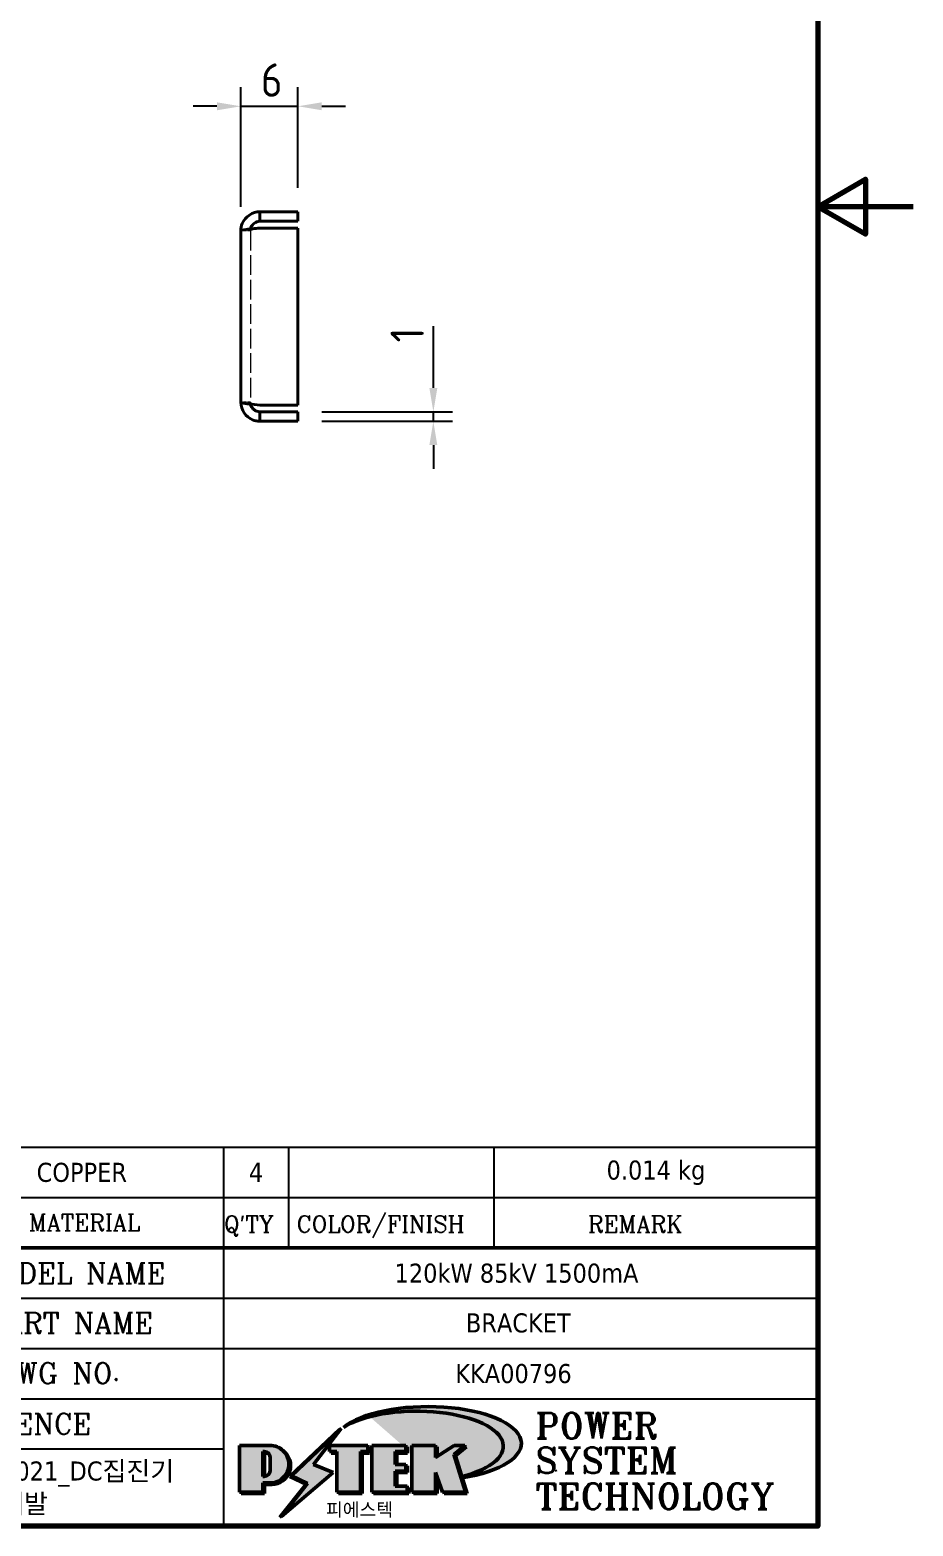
# Model space of a CAD drawing. Header units: millimetres. Extents: x 0 to 210, y 0 to 297.
# Drawn here: x 117.3 to 210, y 10 to 167.1 of the extents above; entities that cross this region are included whole.
import ezdxf
from ezdxf.enums import TextEntityAlignment as Align

# ---------------------------------------------------------------- set-up
doc = ezdxf.new("R2010")
doc.units = ezdxf.units.MM
doc.linetypes.add('DASHED', pattern=[0.2067, 0.1654, -0.0413])
doc.layers.get('0').update_dxf_attribs({"color": 3, "lineweight": 25})
for name, color, linetype, lineweight in [('가려진 것(ISO)', 2, 'DASHED', 18), ('가시적인 것(ISO)', 3, 'Continuous', 40), ('경계(ISO)', 7, 'Continuous', 70), ('제목(ISO)', 7, 'Continuous', 50), ('치수(ISO)', 7, 'Continuous', 25), ('해치(ISO)', 7, 'Continuous', 18)]:
    doc.layers.add(name, color=color, linetype=linetype, lineweight=lineweight)
doc.styles.add('HAN_291', font='')
doc.styles.add('HAN_370', font='', dxfattribs={"width": 2})
doc.styles.add('RC_284', font='ROMANC.shx')
doc.styles.add('RC_287', font='ROMANC.shx')
doc.styles.add('RC_292', font='ROMANC.shx')
doc.styles.add('ROMANT_294', font='romant.shx')
doc.styles.add('치수 텍스트_PSTEK_POSCO', font='isocp.shx')
doc.styles.add('텍스트 스타일198', font='tahoma.ttf')
doc.styles.add('텍스트 스타일333', font='ROMANC.shx', dxfattribs={"width": 0.800000011920929})
doc.styles.get('HAN_291').set_extended_font_data('GulimChe')
doc.styles.get('HAN_370').set_extended_font_data('GulimChe')
doc.dimstyles.new('치수_PSTEK_POSCO', dxfattribs={"dimtxt": 3.5, "dimasz": 2.5, "dimexe": 2, "dimexo": 2.5, "dimgap": 1, "dimtad": 1, "dimrnd": 1e-08, "dimdsep": 46, "dimtxsty": '치수 텍스트_PSTEK_POSCO', "dimcen": 0.09, "dimdle": 10, "dimclrd": 7, "dimclre": 7, "dimclrt": 2, "dimadec": 1, "dimazin": 2, "dimtfac": 1, "dimtmove": 0, "dimatfit": 3, "dimfxl": 0, "dimtolj": 1, "dimlwd": -1, "dimlwe": -1, "dimarcsym": 0})

# ---------------------------------------------------------------- blocks, each defined once
blk = doc.blocks.new('경계 Default Border')
at = {"layer": '경계(ISO)', "flags": 128}
for points in [[(10, 10), (10, 287.0000076293945), (200, 287.0000076293945), (200, 10), (10, 10)], [(210, 148.5000038146973), (200, 148.5000038146973), (205, 151.3867473602295), (205, 145.6132507324219), (200, 148.5000038146973)]]:
    blk.add_lwpolyline(points, dxfattribs=at)
blk = doc.blocks.new('제목 블록 PSTEK')
for color, points in [(5, [(321.6183518841322, 17.4193704504104), (319.5281351041078, 18.24969419629727), (322.4505835294948, 22.02344462252142), (317.2195697678507, 17.0593801673321), (318.9235935156908, 16.2694494742633), (316.1741874603099, 12.79820726128571)]), (252, [(317.2195697678507, 17.0593801673321), (322.0326348870767, 21.62682475217465), (322.2781991042243, 21.94392121864296), (317.0471853425802, 16.97985676345368), (318.7512090904202, 16.1899260703855), (316.0018030350395, 12.71868385740789), (316.3356552234328, 13.00206718743325), (318.9235935156908, 16.2694494742633)]), (1, [(324.4839107253602, 19.60711530335299), (325.2419748254881, 19.60711530335299), (325.2419748254881, 20.25857663940324), (321.2266040451076, 20.25857663940324), (321.2266040451076, 19.60711530335299), (321.9846681452406, 19.60711530335299), (321.9846681452406, 15.3430047401139), (324.4839107253602, 15.3430047401139)]), (252, [(321.9846681452406, 19.60711530335299), (321.4042753185749, 19.60711530335299), (321.4042753185749, 19.45905590879572), (321.9846681452406, 19.45905590879572)]), (252, [(324.6615819988275, 19.45905590879572), (325.4196460989604, 19.45905590879572), (325.4196460989604, 20.11051724484596), (325.2419748254881, 20.11051724484596), (325.2419748254881, 19.60711530335299), (324.4839107253602, 19.60711530335299), (324.4839107253602, 15.3430047401139), (322.1623394187076, 15.3430047401139), (322.1623394187076, 15.19494534555726), (324.6615819988275, 15.19494534555726)]), (1, [(329.2277337269622, 20.25857663940324), (325.65654113025, 20.25857663940324), (325.65654113025, 15.3430047401139), (329.3580259941756, 15.3430047401139), (329.3580259941756, 15.9944660761648), (328.1137701654877, 15.9944660761648), (328.1137701654877, 17.56360607323003), (329.2277337269622, 17.56360607323003), (329.2277337269622, 18.25543873810179), (328.1137701654877, 18.25543873810179), (328.1137701654877, 19.60711530335299), (329.2277337269622, 19.60711530335299)]), (252, [(328.2914414389548, 19.45905590879572), (329.4054050004294, 19.45905590879572), (329.4054050004294, 20.11051724484596), (329.2277337269622, 20.11051724484596), (329.2277337269622, 19.60711530335299), (328.1137701654877, 19.60711530335299), (328.1137701654877, 18.25543873810179), (328.2914414389548, 18.25543873810179)]), (1, [(332.3312149849806, 20.25857663940324), (329.8592894925411, 20.25857663940324), (329.8592894925411, 15.3430047401139), (332.3312149849806, 15.3430047401139), (332.3312149849806, 17.4318630164523), (333.0701931098801, 15.3430047401139), (335.4855464857051, 15.3430047401139), (334.2514536401189, 19.30614745124769), (335.4379594596742, 20.25857663940324), (334.3071782107978, 20.25857663940324), (332.3312149849806, 18.99741471888304)]), (252, [(332.5088862584528, 20.1105172448466), (332.3312149849806, 20.1105172448466), (332.3312149849806, 18.99741471888368), (332.5088862584528, 19.11081371413894)]), (252, [(335.6156307331414, 20.11051724484596), (335.2535118015555, 20.11051724484596), (334.2514536401189, 19.30614745124769), (335.4855464857051, 15.3430047401139), (333.1954852176545, 15.3430047401139), (333.2478643833523, 15.19494534555726), (335.6632177591723, 15.19494534555726), (334.4291249135862, 19.15808805669106)]), (252, [(328.2914414389548, 17.41554667867274), (329.4054050004294, 17.41554667867274), (329.4054050004294, 18.10737934354514), (329.2277337269622, 18.10737934354514), (329.2277337269622, 17.56360607323003), (328.1137701654877, 17.56360607323003), (328.1137701654877, 15.9944660761648), (328.2914414389548, 15.9944660761648)]), (252, [(332.5088862584528, 16.92964231796647), (332.3312149849806, 17.43186301645164), (332.3312149849806, 15.3430047401139), (330.0369607660135, 15.3430047401139), (330.0369607660135, 15.19494534555726), (332.5088862584528, 15.19494534555726)]), (252, [(329.5356972676428, 15.8464066816075), (329.3580259941756, 15.8464066816075), (329.3580259941756, 15.3430047401139), (325.8342124037171, 15.3430047401139), (325.8342124037171, 15.19494534555726), (329.5356972676428, 15.19494534555726)])]:
    blk.add_hatch(color=color).paths.add_polyline_path(points)
h = blk.add_hatch(color=1)
edge = h.paths.add_edge_path(flags=0)
edge.add_line((314.2242174273352, 19.60711530335299), (314.2242174273352, 17.00126995915134))
edge.add_line((314.2242174273352, 17.00126995915134), (314.3485873187598, 17.00126995915134))
edge.add_arc((314.3485873187598, 17.6527312952023), 0.6514613360509371, 270, 360)
edge.add_line((315.0000486548106, 17.6527312952023), (315.0000486548106, 18.95565396730211))
edge.add_arc((314.3485873187598, 18.95565396730212), 0.6514613360508712, 0, 90)
edge.add_line((314.3485873187598, 19.60711530335299), (314.2242174273352, 19.60711530335299))
edge = h.paths.add_edge_path()
edge.add_arc((314.9847713324306, 18.28938669179658), 1.969189947606664, 269.9999999999959, 450)
edge.add_line((314.9847713324306, 20.25857663940318), (311.7664314776902, 20.25857663940324))
edge.add_line((311.7664314776902, 20.25857663940324), (311.7664314776902, 15.3430047401139))
edge.add_line((311.7664314776902, 15.3430047401139), (314.2242174273352, 15.3430047401139))
edge.add_line((314.2242174273352, 15.3430047401139), (314.2242174273352, 16.32019674418991))
edge.add_line((314.2242174273352, 16.32019674418991), (314.9847713324307, 16.32019674418991))
h = blk.add_hatch(color=252)
edge = h.paths.add_edge_path()
edge.add_arc((314.9847713324309, 18.28938669179657), 1.969189947606666, 270, 406.8278729790604)
edge.add_arc((315.1624426058984, 18.1413272972396), 1.969189947606962, -90, 53.560984836317004, ccw=False)
edge.add_line((315.1624426058984, 16.17213734963263), (314.4018887008024, 16.17213734963263))
edge.add_line((314.4018887008024, 16.17213734963263), (314.4018887008024, 15.19494534555726))
edge.add_line((314.4018887008024, 15.19494534555726), (311.9441027511573, 15.19494534555726))
edge.add_line((311.9441027511573, 15.19494534555726), (311.9441027511573, 15.3430047401139))
edge.add_line((311.9441027511573, 15.3430047401139), (314.2242174273352, 15.3430047401139))
edge.add_line((314.2242174273352, 15.3430047401139), (314.2242174273352, 16.32019674418991))
edge.add_line((314.2242174273352, 16.32019674418991), (314.9847713324309, 16.32019674418991))
h = blk.add_hatch(color=252)
edge = h.paths.add_edge_path()
edge.add_line((314.4018887008024, 19.45905590879572), (314.5262585922315, 19.45905590879572))
edge.add_arc((314.5262585922314, 18.80759457274939), 0.6514613360463194, 60.4189348879147, 90.00000000000318, ccw=False)
edge.add_arc((314.3485873187602, 18.95565396730057), 0.6514613360524251, 39.96992292766206, 90.00000000009999)
edge.add_line((314.3485873187591, 19.60711530335307), (314.2242174273352, 19.60711530335298))
edge.add_line((314.2242174273352, 19.60711530335299), (314.2242174273352, 17.00126995915134))
edge.add_line((314.2242174273352, 17.00126995915134), (314.3485873187591, 17.00126995915134))
edge.add_arc((314.3485873187568, 17.652731295233), 0.6514613360816299, 270.0000000002, 274.6930825552478)
edge.add_line((314.4018887008024, 17.0034541317032), (314.4018887008024, 19.45905590879572))
at = {"layer": '해치(ISO)', "true_color": 0x27d1fc}
h = blk.add_hatch(color=140, dxfattribs=at)
edge = h.paths.add_edge_path()
edge.add_ellipse((330.3660919371412, 20.15576403068321), major_axis=(9.100907360794343, 0), ratio=0.4069904968023172, start_angle=301.3098473703837, end_angle=507.7436900681698)
edge.add_ellipse((331.5340919371412, 20.4634168429492), major_axis=(-9.82350664112931, 0), ratio=0.3942600559756514, start_angle=111.51207141178469, end_angle=334.47025347086895, ccw=False)
edge.add_line((335.1363447531188, 16.8601935978785), (335.0955236905705, 16.99119398620872))
at = {"color": 180}
for p, q in [((182.475792979055, 11.79100474011392), (182.4757929790549, 51.56524660363496)), ((182.4757929790549, 51.56524660363496), (372.4757929537551, 51.56524660363496)), ((189.2651435055721, 51.56524660363496), (189.2651435055722, 41.00524660363494)), ((215.2152739891528, 41.00524660363494), (215.2152739891528, 51.56524660363496)), ((280.8758854511282, 51.56524660363496), (280.8758854511282, 41.00524660363494)), ((310.0881549537552, 51.56524660363496), (310.0881549537553, 41.00524660363494)), ((316.9044520275131, 51.56524660363496), (316.9044520275127, 41.00524660363494)), ((338.4566026226726, 51.56524660363496), (338.4566026226727, 41.00524660363494)), ((372.4757929537551, 51.56524660363496), (372.4757929537551, 11.79100474011389)), ((182.475792979055, 46.2852466036349), (372.4757929537551, 46.28524660363492)), ((182.475792979055, 41.00524660363493), (206.451475290024, 41.00524660363493)), ((222.9401812389276, 11.79100474011392), (222.9401812389276, 41.00524660363494)), ((239.4288871878316, 11.79100474011392), (239.4288871878316, 41.00524660363494)), ((255.9175931367356, 11.79100474011392), (255.9175931367356, 41.00524660363494)), ((268.6918866058747, 41.00524660363494), (268.6918866058747, 30.44524660363498)), ((280.8758854511282, 41.00524660363494), (280.8758854511282, 25.16524660363502)), ((310.088154953755, 41.00524660363494), (310.088154953755, 11.79100474011392)), ((182.475792979055, 35.72524660363497), (206.451475290024, 35.72524660363497)), ((198.8621818849491, 12.02524660363491), (198.8621818849491, 35.72524660363497)), ((206.451475290024, 35.72524660363497), (372.4757929537551, 35.72524660363497)), ((182.475792979055, 31.77524660363492), (206.451475290024, 31.77524660363492)), ((255.917593136736, 30.44524660363498), (372.4757929537552, 30.44524660363501)), ((182.475792979055, 27.82524660363487), (206.451475290024, 27.82524660363487)), ((255.9175931367359, 25.16524660363502), (372.4757929537552, 25.165246603635)), ((268.6918866058744, 25.16524660363502), (268.6918866058744, 11.79100474011392)), ((182.475792979055, 23.87524660363505), (206.451475290024, 23.87524660363505)), ((182.475792979055, 19.92524660363478), (206.451475290024, 19.92524660363478)), ((255.9175931367359, 19.88524660363481), (310.0881549537553, 19.88524660363481)), ((182.475792979055, 15.97524660363496), (206.451475290024, 15.97524660363496)), ((206.451475290024, 16.74100474011396), (255.9175931367359, 16.74100474011396)), ((182.475792979055, 11.79100474011392), (372.4757929537551, 11.79100474011389))]:
    blk.add_line(p, q, dxfattribs=at)
at = {"color": 7, "lineweight": 50}
for p, q in [((206.4514752900237, 11.79100474011392), (206.4514752900237, 41.00524660363494)), ((206.451475290024, 41.00524660363494), (372.4757929537551, 41.00524660363496))]:
    blk.add_line(p, q, dxfattribs=at)
at = {"color": 7}
for p, q in [((322.4505835294948, 22.02344462252142), (317.2195697678507, 17.0593801673321)), ((319.5281351041078, 18.24969419629727), (322.4505835294948, 22.02344462252142)), ((322.2781991042243, 21.94392121864296), (317.0471853425802, 16.97985676345368)), ((317.2195697678507, 17.0593801673321), (322.0326348870767, 21.62682475217465)), ((322.0326348870767, 21.62682475217465), (322.2781991042243, 21.94392121864296)), ((311.7664314776902, 20.25900474011391), (311.7664314776902, 15.34300474011391)), ((314.9847713324309, 20.25857663940324), (311.7664314776902, 20.25857663940324)), ((314.9847713324309, 20.25857663940324), (311.7664314776902, 20.25857663940324)), ((311.7664314776902, 20.25857663940324), (311.7664314776902, 15.3430047401139)), ((314.2242174273352, 17.00126995915134), (314.2242174273352, 19.60711530335299)), ((314.2242174273352, 19.60711530335299), (314.3485873187591, 19.60711530335299)), ((314.3485873187591, 19.60711530335299), (314.2242174273352, 19.60711530335299)), ((314.2242174273352, 19.60711530335299), (314.2242174273352, 17.00126995915134)), ((314.2242174273352, 17.00126995915134), (314.2242174273352, 19.60711530335299)), ((314.2242174273352, 19.60711530335299), (314.3485873187591, 19.60711530335299)), ((314.4018887008024, 19.45905590879572), (314.5262585922314, 19.45905590879572)), ((314.4018887008024, 17.0034541317032), (314.4018887008024, 19.45905590879572)), ((315.0000486548106, 18.95565396730275), (315.0000486548106, 17.65273129520161)), ((315.0000486548106, 18.95565396730275), (315.0000486548106, 17.65273129520161)), ((325.2419748254881, 20.25857663940324), (321.2266040451076, 20.25857663940324)), ((321.2266040451076, 20.25857663940324), (321.2266040451076, 19.60711530335299)), ((325.2419748254881, 20.25857663940324), (321.2266040451076, 20.25857663940324)), ((321.2266040451076, 20.25857663940324), (321.2266040451076, 19.60711530335299)), ((321.2266040451076, 19.60711530335299), (321.9846681452406, 19.60711530335299)), ((321.2266040451076, 19.60711530335299), (321.9846681452406, 19.60711530335299)), ((321.4042753185749, 19.60711530335299), (321.4042753185749, 19.45905590879572)), ((321.9846681452406, 19.60711530335299), (321.4042753185749, 19.60711530335299)), ((321.4042753185749, 19.45905590879572), (321.9846681452406, 19.45905590879572)), ((321.9846681452406, 19.60711530335299), (321.9846681452406, 15.3430047401139)), ((321.9846681452406, 19.45905590879572), (321.9846681452406, 19.60711530335299)), ((321.9846681452406, 19.60711530335299), (321.9846681452406, 15.3430047401139)), ((324.4839107253602, 19.60711530335299), (325.2419748254881, 19.60711530335299)), ((324.4839107253602, 15.3430047401139), (324.4839107253602, 19.60711530335299)), ((325.2419748254881, 19.60711530335299), (324.4839107253602, 19.60711530335299)), ((324.4839107253602, 19.60711530335299), (324.4839107253602, 15.3430047401139)), ((324.4839107253602, 19.60711530335299), (325.2419748254881, 19.60711530335299)), ((324.4839107253602, 15.3430047401139), (324.4839107253602, 19.60711530335299)), ((324.6615819988275, 19.45905590879572), (325.4196460989604, 19.45905590879572)), ((324.6615819988275, 15.19494534555726), (324.6615819988275, 19.45905590879572)), ((325.2419748254881, 19.60711530335299), (325.2419748254881, 20.25857663940324)), ((325.2419748254881, 19.60711530335299), (325.2419748254881, 20.25857663940324)), ((325.4196460989604, 20.11051724484596), (325.2419748254881, 20.11051724484596)), ((325.2419748254881, 20.11051724484596), (325.2419748254881, 19.60711530335299)), ((325.4196460989604, 19.45905590879572), (325.4196460989604, 20.11051724484596)), ((329.2277337269622, 20.25857663940324), (325.65654113025, 20.25857663940324)), ((325.65654113025, 20.25857663940324), (325.65654113025, 15.3430047401139)), ((325.65654113025, 20.25857663940324), (325.65654113025, 15.3430047401139)), ((329.2277337269622, 20.25857663940324), (325.65654113025, 20.25857663940324)), ((328.1137701654877, 18.25543873810179), (328.1137701654877, 19.60711530335299)), ((328.1137701654877, 19.60711530335299), (329.2277337269622, 19.60711530335299)), ((329.2277337269622, 19.60711530335299), (328.1137701654877, 19.60711530335299)), ((328.1137701654877, 19.60711530335299), (328.1137701654877, 18.25543873810179)), ((328.1137701654877, 18.25543873810179), (328.1137701654877, 19.60711530335299)), ((328.1137701654877, 19.60711530335299), (329.2277337269622, 19.60711530335299)), ((328.2914414389548, 18.25543873810179), (328.2914414389548, 19.45905590879572)), ((328.2914414389548, 19.45905590879572), (329.4054050004294, 19.45905590879572)), ((329.2277337269622, 19.60711530335299), (329.2277337269622, 20.25857663940324)), ((329.2277337269622, 19.60711530335299), (329.2277337269622, 20.25857663940324)), ((329.4054050004294, 20.11051724484596), (329.2277337269622, 20.11051724484596)), ((329.2277337269622, 20.11051724484596), (329.2277337269622, 19.60711530335299)), ((329.4054050004294, 19.45905590879572), (329.4054050004294, 20.11051724484596)), ((332.3312149849806, 20.25857663940324), (329.8592894925411, 20.25857663940324)), ((329.8592894925411, 20.25857663940324), (329.8592894925411, 15.3430047401139)), ((329.8592894925411, 20.25857663940324), (329.8592894925411, 15.3430047401139)), ((332.3312149849806, 20.25857663940324), (329.8592894925411, 20.25857663940324)), ((334.3071782107978, 20.25857663940324), (332.3312149849806, 18.99741471888304)), ((332.3312149849806, 18.99741471888304), (332.3312149849806, 20.25857663940324)), ((334.3071782107978, 20.25857663940324), (332.3312149849806, 18.99741471888304)), ((332.3312149849806, 18.99741471888304), (332.3312149849806, 20.25857663940324)), ((332.5088862584528, 20.1105172448466), (332.3312149849806, 20.1105172448466)), ((332.3312149849806, 20.1105172448466), (332.3312149849806, 18.99741471888368)), ((332.3312149849806, 18.99741471888368), (332.5088862584528, 19.11081371413894)), ((332.5088862584528, 19.11081371413894), (332.5088862584528, 20.1105172448466)), ((334.2514536401189, 19.30614745124769), (335.4379594596742, 20.25857663940324)), ((334.2514536401189, 19.30614745124769), (335.4379594596742, 20.25857663940324)), ((335.2535118015555, 20.11051724484596), (334.2514536401189, 19.30614745124769)), ((335.4855464857051, 15.3430047401139), (334.2514536401189, 19.30614745124769)), ((334.2514536401189, 19.30614745124769), (335.4855464857051, 15.3430047401139)), ((335.4855464857051, 15.3430047401139), (334.2514536401189, 19.30614745124769)), ((335.4379594596742, 20.25857663940324), (334.3071782107978, 20.25857663940324)), ((335.4379594596742, 20.25857663940324), (334.3071782107978, 20.25857663940324)), ((334.4291249135862, 19.15808805669104), (335.6156307331414, 20.11051724484596)), ((335.6632177591723, 15.19494534555726), (334.4291249135862, 19.15808805669104)), ((335.6156307331414, 20.11051724484596), (335.2535118015555, 20.11051724484596)), ((316.1741874603099, 12.79820726128571), (321.6183518841322, 17.4193704504104)), ((321.6183518841322, 17.4193704504104), (319.5281351041078, 18.24969419629727)), ((329.2277337269622, 18.25543873810179), (328.1137701654877, 18.25543873810179)), ((328.1137701654877, 18.25543873810179), (328.2914414389548, 18.25543873810179)), ((329.2277337269622, 18.25543873810179), (328.1137701654877, 18.25543873810179)), ((328.1137701654877, 17.56360607323003), (329.2277337269622, 17.56360607323003)), ((328.1137701654877, 15.9944660761648), (328.1137701654877, 17.56360607323003)), ((329.2277337269622, 17.56360607323003), (328.1137701654877, 17.56360607323003)), ((328.1137701654877, 17.56360607323003), (328.1137701654877, 15.9944660761648)), ((328.1137701654877, 17.56360607323003), (329.2277337269622, 17.56360607323003)), ((328.1137701654877, 15.9944660761648), (328.1137701654877, 17.56360607323003)), ((328.2914414389548, 15.9944660761648), (328.2914414389548, 17.41554667867274)), ((328.2914414389548, 17.41554667867274), (329.4054050004294, 17.41554667867274)), ((329.2277337269622, 17.56360607323003), (329.2277337269622, 18.25543873810179)), ((329.2277337269622, 17.56360607323003), (329.2277337269622, 18.25543873810179)), ((329.4054050004294, 18.10737934354514), (329.2277337269622, 18.10737934354514)), ((329.2277337269622, 18.10737934354514), (329.2277337269622, 17.56360607323003)), ((329.4054050004294, 17.41554667867274), (329.4054050004294, 18.10737934354514)), ((332.3312149849806, 17.4318630164523), (333.0701931098801, 15.3430047401139)), ((332.3312149849806, 15.3430047401139), (332.3312149849806, 17.4318630164523)), ((332.5088862584528, 16.92964231796647), (332.3312149849806, 17.43186301645164)), ((332.3312149849806, 17.43186301645164), (332.3312149849806, 15.3430047401139)), ((332.3312149849806, 17.4318630164523), (333.0701931098801, 15.3430047401139)), ((332.3312149849806, 15.3430047401139), (332.3312149849806, 17.4318630164523)), ((345.0447381189468, 17.50375595811051), (344.9867755289346, 17.689895936919)), ((314.3485873187591, 17.00126995915134), (314.2242174273352, 17.00126995915134)), ((314.2242174273352, 17.00126995915134), (314.3485873187591, 17.00126995915134)), ((314.3485873187591, 17.00126995915134), (314.2242174273352, 17.00126995915134)), ((314.2242174273352, 16.32019674418991), (314.9847713324309, 16.32019674418991)), ((314.2242174273352, 15.3430047401139), (314.2242174273352, 16.32019674418991)), ((314.9847713324309, 16.32019674418991), (314.2242174273352, 16.32019674418991)), ((314.2242174273352, 16.32019674418991), (314.2242174273352, 15.3430047401139)), ((314.2242174273352, 16.32019674418991), (314.9847713324309, 16.32019674418991)), ((314.2242174273352, 15.3430047401139), (314.2242174273352, 16.32019674418991)), ((314.4018887008024, 16.17213734963263), (315.162442605898, 16.17213734963263)), ((314.4018887008024, 15.19494534555726), (314.4018887008024, 16.17213734963263)), ((318.7512090904202, 16.1899260703855), (316.0018030350395, 12.71868385740789)), ((318.9235935156908, 16.2694494742633), (316.1741874603099, 12.79820726128571)), ((316.3356552234328, 13.00206718743325), (318.9235935156908, 16.2694494742633)), ((317.0471853425802, 16.97985676345368), (318.7512090904202, 16.1899260703855)), ((318.9235935156908, 16.2694494742633), (317.2195697678507, 17.0593801673321)), ((317.2195697678507, 17.0593801673321), (318.9235935156908, 16.2694494742633)), ((329.3580259941756, 15.9944660761648), (328.1137701654877, 15.9944660761648)), ((328.1137701654877, 15.9944660761648), (328.2914414389548, 15.9944660761648)), ((329.3580259941756, 15.9944660761648), (328.1137701654877, 15.9944660761648)), ((329.3580259941756, 15.3430047401139), (329.3580259941756, 15.9944660761648)), ((329.3580259941756, 15.3430047401139), (329.3580259941756, 15.9944660761648)), ((329.5356972676428, 15.8464066816075), (329.3580259941756, 15.8464066816075)), ((329.3580259941756, 15.8464066816075), (329.3580259941756, 15.3430047401139)), ((329.5356972676428, 15.19494534555726), (329.5356972676428, 15.8464066816075)), ((332.5088862584528, 15.19494534555726), (332.5088862584528, 16.92964231796647)), ((311.7664314776902, 15.3430047401139), (314.2242174273352, 15.3430047401139)), ((311.7664314776902, 15.3430047401139), (314.2242174273352, 15.3430047401139)), ((314.2242174273352, 15.3430047401139), (311.9441027511573, 15.3430047401139)), ((311.9441027511573, 15.3430047401139), (311.9441027511573, 15.19494534555726)), ((311.9441027511573, 15.19494534555726), (314.4018887008024, 15.19494534555726)), ((321.9846681452406, 15.3430047401139), (324.4839107253602, 15.3430047401139)), ((321.9846681452406, 15.3430047401139), (324.4839107253602, 15.3430047401139)), ((324.4839107253602, 15.3430047401139), (322.1623394187076, 15.3430047401139)), ((322.1623394187076, 15.3430047401139), (322.1623394187076, 15.19494534555726)), ((322.1623394187076, 15.19494534555726), (324.6615819988275, 15.19494534555726)), ((325.65654113025, 15.3430047401139), (329.3580259941756, 15.3430047401139)), ((325.65654113025, 15.3430047401139), (329.3580259941756, 15.3430047401139)), ((329.3580259941756, 15.3430047401139), (325.8342124037171, 15.3430047401139)), ((325.8342124037171, 15.3430047401139), (325.8342124037171, 15.19494534555726)), ((325.8342124037171, 15.19494534555726), (329.5356972676428, 15.19494534555726)), ((329.8592894925411, 15.3430047401139), (332.3312149849806, 15.3430047401139)), ((329.8592894925411, 15.3430047401139), (332.3312149849806, 15.3430047401139)), ((332.3312149849806, 15.3430047401139), (330.0369607660135, 15.3430047401139)), ((330.0369607660135, 15.3430047401139), (330.0369607660135, 15.19494534555726)), ((330.0369607660135, 15.19494534555726), (332.5088862584528, 15.19494534555726)), ((333.0701931098801, 15.3430047401139), (335.4855464857051, 15.3430047401139)), ((333.0701931098801, 15.3430047401139), (335.4855464857051, 15.3430047401139)), ((335.4855464857051, 15.3430047401139), (333.1954852176545, 15.3430047401139)), ((333.1954852176545, 15.3430047401139), (333.2478643833523, 15.19494534555726)), ((333.2478643833523, 15.19494534555726), (335.6632177591723, 15.19494534555726)), ((316.0018030350395, 12.71868385740789), (316.3356552234328, 13.00206718743325))]:
    blk.add_line(p, q, dxfattribs=at)
at = {"color": 5}
for p, q in [((322.4505835294948, 22.02344462252142), (317.2195697678507, 17.0593801673321)), ((319.5281351041078, 18.24969419629727), (322.4505835294948, 22.02344462252142)), ((316.1741874603099, 12.79820726128571), (321.6183518841322, 17.4193704504104)), ((321.6183518841322, 17.4193704504104), (319.5281351041078, 18.24969419629727)), ((318.9235935156908, 16.2694494742633), (316.1741874603099, 12.79820726128571)), ((317.2195697678507, 17.0593801673321), (318.9235935156908, 16.2694494742633))]:
    blk.add_line(p, q, dxfattribs=at)
at = {"color": 1}
for p, q in [((314.9847713324309, 20.25857663940324), (311.7664314776902, 20.25857663940324)), ((311.7664314776902, 20.25857663940324), (311.7664314776902, 15.3430047401139)), ((314.2242174273352, 17.00126995915134), (314.2242174273352, 19.60711530335299)), ((314.2242174273352, 19.60711530335299), (314.3485873187591, 19.60711530335299)), ((315.0000486548106, 18.95565396730275), (315.0000486548106, 17.65273129520161)), ((325.2419748254881, 20.25857663940324), (321.2266040451076, 20.25857663940324)), ((321.2266040451076, 20.25857663940324), (321.2266040451076, 19.60711530335299)), ((321.2266040451076, 19.60711530335299), (321.9846681452406, 19.60711530335299)), ((321.9846681452406, 19.60711530335299), (321.9846681452406, 15.3430047401139)), ((324.4839107253602, 19.60711530335299), (325.2419748254881, 19.60711530335299)), ((324.4839107253602, 15.3430047401139), (324.4839107253602, 19.60711530335299)), ((325.2419748254881, 19.60711530335299), (325.2419748254881, 20.25857663940324)), ((329.2277337269622, 20.25857663940324), (325.65654113025, 20.25857663940324)), ((325.65654113025, 20.25857663940324), (325.65654113025, 15.3430047401139)), ((328.1137701654877, 18.25543873810179), (328.1137701654877, 19.60711530335299)), ((328.1137701654877, 19.60711530335299), (329.2277337269622, 19.60711530335299)), ((329.2277337269622, 19.60711530335299), (329.2277337269622, 20.25857663940324)), ((332.3312149849806, 20.25857663940324), (329.8592894925411, 20.25857663940324)), ((329.8592894925411, 20.25857663940324), (329.8592894925411, 15.3430047401139)), ((334.3071782107978, 20.25857663940324), (332.3312149849806, 18.99741471888304)), ((332.3312149849806, 18.99741471888304), (332.3312149849806, 20.25857663940324)), ((334.2514536401189, 19.30614745124769), (335.4379594596742, 20.25857663940324)), ((335.4855464857051, 15.3430047401139), (334.2514536401189, 19.30614745124769)), ((335.4379594596742, 20.25857663940324), (334.3071782107978, 20.25857663940324)), ((329.2277337269622, 18.25543873810179), (328.1137701654877, 18.25543873810179)), ((328.1137701654877, 17.56360607323003), (329.2277337269622, 17.56360607323003)), ((328.1137701654877, 15.9944660761648), (328.1137701654877, 17.56360607323003)), ((329.2277337269622, 17.56360607323003), (329.2277337269622, 18.25543873810179)), ((332.3312149849806, 17.4318630164523), (333.0701931098801, 15.3430047401139)), ((332.3312149849806, 15.3430047401139), (332.3312149849806, 17.4318630164523)), ((314.3485873187591, 17.00126995915134), (314.2242174273352, 17.00126995915134)), ((314.2242174273352, 16.32019674418991), (314.9847713324309, 16.32019674418991)), ((314.2242174273352, 15.3430047401139), (314.2242174273352, 16.32019674418991)), ((329.3580259941756, 15.9944660761648), (328.1137701654877, 15.9944660761648)), ((329.3580259941756, 15.3430047401139), (329.3580259941756, 15.9944660761648)), ((311.7664314776902, 15.3430047401139), (314.2242174273352, 15.3430047401139)), ((321.9846681452406, 15.3430047401139), (324.4839107253602, 15.3430047401139)), ((325.65654113025, 15.3430047401139), (329.3580259941756, 15.3430047401139)), ((329.8592894925411, 15.3430047401139), (332.3312149849806, 15.3430047401139)), ((333.0701931098801, 15.3430047401139), (335.4855464857051, 15.3430047401139))]:
    blk.add_line(p, q, dxfattribs=at)
at = {"color": 7}
for centre, radius, start, end in [((314.3485873187598, 18.95565396730211), 0.6514613360508712, 0, 90), ((314.3485873187602, 18.95565396730057), 0.6514613360524251, 39.96992292766117, 90), ((314.3485873187598, 18.95565396730212), 0.6514613360508712, 0, 90), ((314.5262585922314, 18.80759457274939), 0.6514613360463193, 60.41893488791137, 90), ((314.9847713324309, 18.28938669179658), 1.969189947606665, 270, 90), ((314.9847713324309, 18.28938669179658), 1.969189947606665, 270, 90), ((314.9847713324307, 18.2893866917965), 1.969189947606594, 270, 46.82787297909833), ((315.1624426058984, 18.1413272972396), 1.969189947606961, 270, 53.56098483636067), ((314.3485873187597, 17.65273129520228), 0.6514613360509381, 270, 0), ((314.3485873187598, 17.6527312952023), 0.6514613360509381, 270, 0), ((314.3485873187568, 17.652731295233), 0.6514613360816299, 270, 274.6930825552478)]:
    blk.add_arc(centre, radius, start, end, dxfattribs=at)
at = {"color": 1}
for centre, radius, start, end in [((314.3485873187598, 18.95565396730211), 0.6514613360508712, 0, 90), ((314.9847713324309, 18.28938669179657), 1.969189947606665, 270, 90), ((314.3485873187598, 17.6527312952023), 0.6514613360509381, 270, 0)]:
    blk.add_arc(centre, radius, start, end, dxfattribs=at)
at = {"layer": '제목(ISO)', "lineweight": 18}
blk.add_line((182.475792979055, 35.72500474011393), (182.475792979055, 11.79100474011392), dxfattribs=at)
at = {"layer": '제목(ISO)'}
for p, q in [((322.4505835294948, 22.02344462252142), (317.2195697678507, 17.0593801673321)), ((319.5281351041078, 18.24969419629727), (322.4505835294948, 22.02344462252142)), ((322.2781991042243, 21.94392121864296), (317.0471853425802, 16.97985676345368)), ((317.2195697678507, 17.0593801673321), (322.0326348870767, 21.62682475217465)), ((322.0326348870767, 21.62682475217465), (322.2781991042243, 21.94392121864296)), ((314.9847713324306, 20.25857663940324), (311.7664314776902, 20.25857663940324)), ((311.7664314776902, 20.25857663940324), (311.7664314776902, 15.3430047401139)), ((314.2242174273352, 17.00126995915134), (314.2242174273352, 19.60711530335299)), ((314.2242174273352, 19.60711530335299), (314.3485873187598, 19.60711530335299)), ((314.3485873187591, 19.60711530335299), (314.2242174273352, 19.60711530335299)), ((314.2242174273352, 19.60711530335299), (314.2242174273352, 17.00126995915134)), ((314.4018887008024, 19.45905590879572), (314.5262585922314, 19.45905590879572)), ((314.4018887008024, 17.0034541317032), (314.4018887008024, 19.45905590879572)), ((315.0000486548106, 18.95565396730211), (315.0000486548106, 17.6527312952023)), ((325.2419748254881, 20.25857663940324), (321.2266040451076, 20.25857663940324)), ((321.2266040451076, 20.25857663940324), (321.2266040451076, 19.60711530335299)), ((321.2266040451076, 19.60711530335299), (321.9846681452406, 19.60711530335299)), ((321.9846681452406, 19.60711530335299), (321.4042753185749, 19.60711530335299)), ((321.4042753185749, 19.60711530335299), (321.4042753185749, 19.45905590879572)), ((321.4042753185749, 19.45905590879572), (321.9846681452406, 19.45905590879572)), ((321.9846681452406, 19.60711530335299), (321.9846681452406, 15.3430047401139)), ((321.9846681452406, 19.45905590879572), (321.9846681452406, 19.60711530335299)), ((324.4839107253602, 19.60711530335299), (325.2419748254881, 19.60711530335299)), ((324.4839107253602, 15.3430047401139), (324.4839107253602, 19.60711530335299)), ((325.2419748254881, 19.60711530335299), (324.4839107253602, 19.60711530335299)), ((324.4839107253602, 19.60711530335299), (324.4839107253602, 15.3430047401139)), ((324.6615819988275, 19.45905590879572), (325.4196460989604, 19.45905590879572)), ((324.6615819988275, 15.19494534555726), (324.6615819988275, 19.45905590879572)), ((325.2419748254881, 19.60711530335299), (325.2419748254881, 20.25857663940324)), ((325.4196460989604, 20.11051724484596), (325.2419748254881, 20.11051724484596)), ((325.2419748254881, 20.11051724484596), (325.2419748254881, 19.60711530335299)), ((325.4196460989604, 19.45905590879572), (325.4196460989604, 20.11051724484596)), ((329.2277337269622, 20.25857663940324), (325.65654113025, 20.25857663940324)), ((325.65654113025, 20.25857663940324), (325.65654113025, 15.3430047401139)), ((328.1137701654877, 18.25543873810179), (328.1137701654877, 19.60711530335299)), ((328.1137701654877, 19.60711530335299), (329.2277337269622, 19.60711530335299)), ((329.2277337269622, 19.60711530335299), (328.1137701654877, 19.60711530335299)), ((328.1137701654877, 19.60711530335299), (328.1137701654877, 18.25543873810179)), ((328.2914414389548, 19.45905590879572), (329.4054050004294, 19.45905590879572)), ((328.2914414389548, 18.25543873810179), (328.2914414389548, 19.45905590879572)), ((329.2277337269622, 19.60711530335299), (329.2277337269622, 20.25857663940324)), ((329.4054050004294, 20.11051724484596), (329.2277337269622, 20.11051724484596)), ((329.2277337269622, 20.11051724484596), (329.2277337269622, 19.60711530335299)), ((329.4054050004294, 19.45905590879572), (329.4054050004294, 20.11051724484596)), ((332.3312149849806, 20.25857663940324), (329.8592894925411, 20.25857663940324)), ((329.8592894925411, 20.25857663940324), (329.8592894925411, 15.3430047401139)), ((334.3071782107978, 20.25857663940324), (332.3312149849806, 18.99741471888304)), ((332.3312149849806, 18.99741471888304), (332.3312149849806, 20.25857663940324)), ((332.5088862584528, 20.1105172448466), (332.3312149849806, 20.1105172448466)), ((332.3312149849806, 20.1105172448466), (332.3312149849806, 18.99741471888368)), ((332.3312149849806, 18.99741471888368), (332.5088862584528, 19.11081371413894)), ((332.5088862584528, 19.11081371413894), (332.5088862584528, 20.1105172448466)), ((334.2514536401189, 19.30614745124769), (335.4379594596742, 20.25857663940324)), ((335.2535118015555, 20.11051724484596), (334.2514536401189, 19.30614745124769)), ((335.4855464857051, 15.3430047401139), (334.2514536401189, 19.30614745124769)), ((334.2514536401189, 19.30614745124769), (335.4855464857051, 15.3430047401139)), ((335.4379594596742, 20.25857663940324), (334.3071782107978, 20.25857663940324)), ((334.4291249135862, 19.15808805669106), (335.6156307331414, 20.11051724484596)), ((335.6632177591723, 15.19494534555726), (334.4291249135862, 19.15808805669106)), ((335.6156307331414, 20.11051724484596), (335.2535118015555, 20.11051724484596)), ((316.1741874603099, 12.79820726128571), (321.6183518841322, 17.4193704504104)), ((321.6183518841322, 17.4193704504104), (319.5281351041078, 18.24969419629727)), ((329.2277337269622, 18.25543873810179), (328.1137701654877, 18.25543873810179)), ((328.1137701654877, 18.25543873810179), (328.2914414389548, 18.25543873810179)), ((328.1137701654877, 15.9944660761648), (328.1137701654877, 17.56360607323003)), ((328.1137701654877, 17.56360607323003), (329.2277337269622, 17.56360607323003)), ((329.2277337269622, 17.56360607323003), (328.1137701654877, 17.56360607323003)), ((328.1137701654877, 17.56360607323003), (328.1137701654877, 15.9944660761648)), ((328.2914414389548, 17.41554667867274), (329.4054050004294, 17.41554667867274)), ((328.2914414389548, 15.9944660761648), (328.2914414389548, 17.41554667867274)), ((329.2277337269622, 17.56360607323003), (329.2277337269622, 18.25543873810179)), ((329.4054050004294, 18.10737934354514), (329.2277337269622, 18.10737934354514)), ((329.2277337269622, 18.10737934354514), (329.2277337269622, 17.56360607323003)), ((329.4054050004294, 17.41554667867274), (329.4054050004294, 18.10737934354514)), ((332.3312149849806, 15.3430047401139), (332.3312149849806, 17.4318630164523)), ((332.3312149849806, 17.4318630164523), (333.0701931098801, 15.3430047401139)), ((332.5088862584528, 16.92964231796647), (332.3312149849806, 17.43186301645164)), ((332.3312149849806, 17.43186301645164), (332.3312149849806, 15.3430047401139)), ((314.3485873187598, 17.00126995915134), (314.2242174273352, 17.00126995915134)), ((314.2242174273352, 17.00126995915134), (314.3485873187591, 17.00126995915134)), ((314.2242174273352, 15.3430047401139), (314.2242174273352, 16.32019674418991)), ((314.2242174273352, 16.32019674418991), (314.9847713324307, 16.32019674418991)), ((314.9847713324309, 16.32019674418991), (314.2242174273352, 16.32019674418991)), ((314.2242174273352, 16.32019674418991), (314.2242174273352, 15.3430047401139)), ((314.4018887008024, 15.19494534555726), (314.4018887008024, 16.17213734963263)), ((314.4018887008024, 16.17213734963263), (315.1624426058984, 16.17213734963263)), ((318.7512090904202, 16.1899260703855), (316.0018030350395, 12.71868385740789)), ((318.9235935156908, 16.2694494742633), (316.1741874603099, 12.79820726128571)), ((316.3356552234328, 13.00206718743325), (318.9235935156908, 16.2694494742633)), ((317.0471853425802, 16.97985676345368), (318.7512090904202, 16.1899260703855)), ((317.2195697678507, 17.0593801673321), (318.9235935156908, 16.2694494742633)), ((318.9235935156908, 16.2694494742633), (317.2195697678507, 17.0593801673321)), ((329.3580259941756, 15.9944660761648), (328.1137701654877, 15.9944660761648)), ((328.1137701654877, 15.9944660761648), (328.2914414389548, 15.9944660761648)), ((329.3580259941756, 15.3430047401139), (329.3580259941756, 15.9944660761648)), ((329.5356972676428, 15.8464066816075), (329.3580259941756, 15.8464066816075)), ((329.3580259941756, 15.8464066816075), (329.3580259941756, 15.3430047401139)), ((329.5356972676428, 15.19494534555726), (329.5356972676428, 15.8464066816075)), ((332.5088862584528, 15.19494534555726), (332.5088862584528, 16.92964231796647)), ((311.7664314776902, 15.3430047401139), (314.2242174273352, 15.3430047401139)), ((314.2242174273352, 15.3430047401139), (311.9441027511573, 15.3430047401139)), ((311.9441027511573, 15.3430047401139), (311.9441027511573, 15.19494534555726)), ((311.9441027511573, 15.19494534555726), (314.4018887008024, 15.19494534555726)), ((321.9846681452406, 15.3430047401139), (324.4839107253602, 15.3430047401139)), ((324.4839107253602, 15.3430047401139), (322.1623394187076, 15.3430047401139)), ((322.1623394187076, 15.3430047401139), (322.1623394187076, 15.19494534555726)), ((322.1623394187076, 15.19494534555726), (324.6615819988275, 15.19494534555726)), ((325.65654113025, 15.3430047401139), (329.3580259941756, 15.3430047401139)), ((329.3580259941756, 15.3430047401139), (325.8342124037171, 15.3430047401139)), ((325.8342124037171, 15.3430047401139), (325.8342124037171, 15.19494534555726)), ((325.8342124037171, 15.19494534555726), (329.5356972676428, 15.19494534555726)), ((329.8592894925411, 15.3430047401139), (332.3312149849806, 15.3430047401139)), ((332.3312149849806, 15.3430047401139), (330.0369607660135, 15.3430047401139)), ((330.0369607660135, 15.3430047401139), (330.0369607660135, 15.19494534555726)), ((330.0369607660135, 15.19494534555726), (332.5088862584528, 15.19494534555726)), ((333.0701931098801, 15.3430047401139), (335.4855464857051, 15.3430047401139)), ((335.4855464857051, 15.3430047401139), (333.1954852176545, 15.3430047401139)), ((333.1954852176545, 15.3430047401139), (333.2478643833523, 15.19494534555726)), ((333.2478643833523, 15.19494534555726), (335.6632177591723, 15.19494534555726)), ((316.0018030350395, 12.71868385740789), (316.3356552234328, 13.00206718743325))]:
    blk.add_line(p, q, dxfattribs=at)
at = {"layer": '제목(ISO)', "color": 4}
blk.add_line((335.1363447531188, 16.8601935978785), (335.0955236905705, 16.99119398620872), dxfattribs=at)
at = {"layer": '제목(ISO)'}
for centre, radius, start, end in [((314.3485873187598, 18.95565396730212), 0.6514613360508712, 0, 90), ((314.3485873187602, 18.95565396730057), 0.6514613360524251, 39.96992292766117, 90), ((314.5262585922314, 18.80759457274939), 0.6514613360463193, 60.41893488791137, 90), ((314.9847713324306, 18.28938669179658), 1.969189947606664, 46.82787297909431, 90), ((314.9847713324307, 18.2893866917965), 1.969189947606594, 270, 46.82787297909833), ((314.9847713324309, 18.28938669179657), 1.969189947606666, 270, 46.8278729790603), ((315.1624426058984, 18.1413272972396), 1.969189947606962, 270, 53.56098483631701), ((314.3485873187598, 17.6527312952023), 0.6514613360509371, 270, 0), ((314.3485873187568, 17.652731295233), 0.6514613360816299, 270, 274.6930825552478)]:
    blk.add_arc(centre, radius, start, end, dxfattribs=at)
at = {"layer": '제목(ISO)', "color": 4}
for centre, major_axis, ratio, start_param, end_param in [((331.5340919371412, 20.4634168429492), (9.82350664112931, 0), 0.3942600559756514, 5.087845455444478, 8.97919982663645), ((330.3660919371412, 20.15576403068321), (9.100907360794343, 0), 0.4069904968023172, 5.258848905294775, 8.861799147915196)]:
    blk.add_ellipse(centre, major_axis=major_axis, ratio=ratio, start_param=start_param, end_param=end_param, dxfattribs=at)
at = {"color": 2}
for s, height, style, p in [('NO', 1.742399930953979, 'RC_284', (184.135398793432, 42.62317362549192)), ('PART NO', 1.742399930953979, 'RC_284', (195.3359407378685, 42.62317362549192)), ('DESCRIPTION', 1.742399930953979, 'RC_284', (240.4025565652523, 42.62317362549192)), ("Q'TY", 1.742399930953979, 'RC_284', (310.1440786515383, 42.62317362549192)), ('COLOR/FINISH', 1.742399930953979, 'RC_284', (317.7725341324144, 42.62317362549192)), ('REMARK', 1.742399930953979, 'RC_284', (348.346649953877, 42.62317362549192)), ('MODEL NAME', 2.178000062704086, 'RC_292', (284.096330289083, 37.25462520371384)), (' TOLERANCE', 1.899999976158142, 'RC_287', (184.0872874387979, 37.00893196870329)), ('DRAWN', 1.899999976158142, 'RC_287', (208.9766620976279, 37.00893196870329)), ('CHECKED', 1.899999976158142, 'RC_287', (223.6856844514997, 37.00893196870329)), ('APPROVED', 1.899999976158142, 'RC_287', (239.7795453577791, 37.00893196870329)), ('UNIT', 1.742399930953979, 'RC_284', (259.1652673287452, 37.34317362549218)), ('SCALE', 1.742399930953979, 'RC_284', (270.2934779252897, 37.34317362549218)), ('    ~ 6', 2.000000029802322, 'HAN_291', (183.7721304966814, 32.8176515608431)), ('0.08', 2.000000029802322, 'HAN_291', (200.5467345600617, 33.09873600004101)), ('mm', 1.742399930953979, 'RC_284', (259.6505418159997, 32.3543089683787)), ('PART NAME', 2.178000062704086, 'RC_292', (285.1416959765849, 32.03045329421792)), ('  7 ~ 30', 2.000000029802322, 'HAN_291', (183.7721304966814, 28.70538114822415)), ('0.1', 2.000000029802322, 'HAN_291', (200.5467345600617, 28.98646558742206)), (' DWG NO.', 2.178000062704086, 'RC_292', (284.8124284083233, 26.75045329421772)), (' 31 ~ 120', 2.000000029802322, 'HAN_291', (183.7721304966814, 24.82628181916237)), ('0.2', 2.000000029802322, 'HAN_291', (200.5467345600617, 25.10736625836028)), ('REFERENCE', 2.178000062704086, 'RC_292', (278.2741065029841, 21.43214925458022)), ('121 ~ 300', 2.000000029802322, 'HAN_291', (183.7721304966814, 21.21401206133254)), ('0.4', 2.000000029802322, 'HAN_291', (200.5467345600617, 20.99509650053045)), ('SIZE', 1.742399930953979, 'RC_284', (259.1652673287452, 21.69497768947366)), ('0.6', 2.000000029802322, 'HAN_291', (200.5467345600617, 17.11599717146868)), ('301 ~ 600', 2.000000029802322, 'HAN_291', (183.7721304966814, 16.83491273227077)), ('601 ~ 1200', 2.000000029802322, 'HAN_291', (183.6802025156883, 12.84759660881125)), ('0.8', 2.000000029802322, 'HAN_291', (200.6097246063884, 13.05732192299702))]:
    blk.add_text(s, height=height, dxfattribs=dict(at, style=style)).set_placement(p)
at = {"color": 2, "style": 'RC_284'}
blk.add_text('MATERIAL', height=1.742399930953979, dxfattribs=at).set_placement((295.4820202024417, 43.64524660363492), align=Align.MIDDLE_CENTER)
at = {"color": 7, "style": '텍스트 스타일333', "width": 0.7999999523162842}
blk.add_text('N/S', height=2.000000029802322, dxfattribs=at).set_placement((274.7838860285014, 33.08524660363496), align=Align.MIDDLE_CENTER)
at = {"color": 2, "style": '텍스트 스타일333', "width": 0.7999999523162842}
blk.add_text('3rd ANGLE PROJ.', height=2.000000029802322, dxfattribs=at).set_placement((256.8430306642954, 26.76148381654429))
at = {"color": 7, "style": 'ROMANT_294'}
for s, p in [('POWER', (342.82727231297, 20.97115304607566)), ('SYSTEM', (342.82727231297, 17.3284636719184)), ('TECHNOLOGY', (342.82727231297, 13.57194088644453))]:
    blk.add_text(s, height=2.700000107288361, dxfattribs=at).set_placement(p)
at = {"color": 7, "insert": (320.8519732224835, 14.21236326823155), "char_height": 1.400000005960464, "attachment_point": 1, "line_spacing_factor": 0.3319999873638153, "style": 'HAN_370'}
blk.add_mtext('\\fHY견고딕|b0|i0;\\H1.4000;피에스텍', dxfattribs=at)
at = {"layer": '제목(ISO)', "style": '텍스트 스타일198'}
for tag, p in [('질량\\P3;_001', (350.3046145979153, 48.1643332325385)), ('부품_번호_001', (195.7655237516603, 47.68071419841495)), ('설명_001', (233.2082515720077, 47.92245856837096)), ('재질_001', (290.4746326517839, 47.92524659519488)), ("3._Q'TY_001", (312.7528515031639, 47.92524658873381)), ('1._MODEL_NAME_001', (328.0471947388506, 37.34308406982311)), ('제목_001', (335.5349605824892, 32.12134217035067)), ('부품_번호_001', (334.4247640048922, 26.80591818687283)), ('설계자_001', (209.9396160013646, 25.23446884679021)), ('프로젝트_001', (271.6304945365308, 16.57270180080504)), ('시트_크기_001', (260.7634369704525, 14.8381256569732)), ('작성_날짜_001', (207.6770236384131, 13.26600473167383)), ('프로젝트_002', (286.6403537393983, 13.14882256215354))]:
    blk.add_attdef(tag, p, '', height=2.000000029802322, dxfattribs=at)
for tag, p in [('4._COLOR', (327.6805273250926, 48.92524660363493)), ('점검자', (231.1845342133799, 26.23312567187446)), ('엔지니어링_승인자', (247.673240162284, 26.23312567187446)), ('점검_날짜', (231.1845342133799, 14.26600474011394)), ('엔지니어링_승인_날짜', (247.6732401622839, 14.26600474011394))]:
    blk.add_attdef(tag, text='', height=2.000000029802322, dxfattribs=at).set_placement(p, align=Align.MIDDLE_CENTER)
blk = doc.blocks.new('*D24')
at = {"layer": 'Defpoints', "color": 0, "transparency": 16777216}
for p in [(145.4319336148258, 159.0393031097934), (145.4319336148258, 147.9691529370416), (139.4319336148257, 145.9691529370416)]:
    blk.add_point(p, dxfattribs=at)
at = {"layer": '치수(ISO)', "color": 7, "transparency": 16777216}
for p, q in [((139.4319336148257, 148.4691529370416), (139.4319336148257, 161.0393031097934)), ((145.4319336148258, 150.4691529370416), (145.4319336148258, 161.0393031097934)), ((136.9319336148257, 159.0393031097934), (134.4319336148257, 159.0393031097934)), ((139.4319336148257, 159.0393031097934), (145.4319336148258, 159.0393031097934)), ((147.9319336148258, 159.0393031097934), (150.4319336148258, 159.0393031097934))]:
    blk.add_line(p, q, dxfattribs=at)
for points in [[(136.9319336148257, 159.4559697764601), (136.9319336148257, 158.6226364431267), (139.4319336148257, 159.0393031097934)], [(147.9319336148258, 159.4559697764601), (147.9319336148258, 158.6226364431267), (145.4319336148258, 159.0393031097934)]]:
    blk.add_solid(points, dxfattribs=at)
at = {"layer": '치수(ISO)', "color": 2, "transparency": 16777216, "insert": (141.5403981817549, 161.7893031097934), "char_height": 3.5, "attachment_point": 4, "style": '치수 텍스트_PSTEK_POSCO'}
blk.add_mtext('\\A1;6', dxfattribs=at)
blk = doc.blocks.new('*D25')
at = {"layer": 'Defpoints', "color": 0, "transparency": 16777216}
for p in [(145.4319336148258, 126.9691529370416), (145.4319336148258, 125.9691529370416), (159.6431515556887, 126.9691529370416)]:
    blk.add_point(p, dxfattribs=at)
at = {"layer": '치수(ISO)', "color": 7, "transparency": 16777216}
for p, q in [((159.6431515556887, 129.4691529370416), (159.6431515556887, 135.9444679348128)), ((147.9319336148258, 126.9691529370416), (161.6431515556887, 126.9691529370416)), ((147.9319336148258, 125.9691529370416), (161.6431515556887, 125.9691529370416)), ((159.6431515556887, 125.9691529370416), (159.6431515556887, 126.9691529370416)), ((159.6431515556887, 123.4691529370416), (159.6431515556887, 120.9691529370416))]:
    blk.add_line(p, q, dxfattribs=at)
for points in [[(159.226484889022, 129.4691529370416), (160.0598182223553, 129.4691529370416), (159.6431515556887, 126.9691529370416)], [(159.226484889022, 123.4691529370416), (160.0598182223553, 123.4691529370416), (159.6431515556887, 125.9691529370416)]]:
    blk.add_solid(points, dxfattribs=at)
at = {"layer": '치수(ISO)', "color": 2, "transparency": 16777216, "insert": (156.8931515556886, 134.2444679348129), "char_height": 3.5, "attachment_point": 4, "rotation": 90, "style": '치수 텍스트_PSTEK_POSCO'}
blk.add_mtext('\\A1;1', dxfattribs=at)

msp = doc.modelspace()

# ---------------------------------------------------------------- linework, layer by layer
at = {"layer": '가려진 것(ISO)', "ltscale": 1.904596567153931}
for p, q in [((140.4319336148257, 145.9691529370416), (139.4319336148257, 145.9691529370416)), ((140.4319336148257, 127.9691529370416), (139.4319336148257, 127.9691529370416))]:
    msp.add_line(p, q, dxfattribs=at)
at = {"layer": '가려진 것(ISO)', "ltscale": 12.44038963317871}
msp.add_line((140.4319336148257, 145.9691529370416), (140.4319336148257, 127.9691529370416), dxfattribs=at)
at = {"layer": '가려진 것(ISO)', "ltscale": 3.030401945114136}
for points, knots in [([(140.4319336148257, 145.9691529370416), (140.4319336148258, 146.0561829983228), (140.8022260193888, 146.1432130596039), (141.2621986141511, 146.2302431208851), (141.3182272411224, 146.2408441325418), (141.3750800275766, 146.2514451441984), (141.431933614826, 146.262046155855)], [0, 0, 0, 0, 1.400235565046798, 1.400235565046798, 1.400235565046798, 1.570796326794897, 1.570796326794897, 1.570796326794897, 1.570796326794897]), ([(140.4319336148257, 127.9691529370416), (140.4319336148258, 127.8821228757604), (140.8022260193888, 127.7950928144792), (141.2621986141512, 127.708062753198), (141.3182272411225, 127.6974617415414), (141.3750800275766, 127.6868607298848), (141.431933614826, 127.6762597182281)], [0, 0, 0, 0, 1.400235565046833, 1.400235565046833, 1.400235565046833, 1.570796326794897, 1.570796326794897, 1.570796326794897, 1.570796326794897])]:
    msp.add_open_spline(points, degree=3, knots=knots, dxfattribs=at)
at = {"layer": '가려진 것(ISO)', "ltscale": 0.3829183578491211}
for points in [[(140.4319336148257, 145.9691529370416), (140.4319336148257, 146.0353787657346), (140.4393884819609, 146.101056517971), (140.4534966318871, 146.1652347467446)], [(140.4319336148257, 127.9691529370416), (140.4319336148257, 127.9029271083486), (140.4393884819609, 127.8372493561122), (140.4534966318871, 127.7730711273386)]]:
    msp.add_open_spline(points, degree=3, dxfattribs=at)
at = {"layer": '가시적인 것(ISO)'}
for p, q in [((145.4319336148258, 147.9691529370416), (141.4319336148258, 147.9691529370416)), ((141.4319336148258, 146.9691529370416), (141.4319336148258, 147.9691529370416)), ((145.4319336148258, 146.9691529370416), (145.4319336148258, 147.9691529370416)), ((141.4319336148258, 146.9691529370416), (145.4319336148258, 146.9691529370416)), ((141.4319336148263, 146.262046155855), (145.4319336148263, 146.262046155855)), ((145.4319336148263, 146.262046155855), (145.4319336148262, 127.6762597182281)), ((139.4319336148257, 127.9691529370416), (139.4319336148257, 145.9691529370416)), ((145.4319336148262, 127.6762597182281), (141.4319336148263, 127.6762597182281)), ((141.4319336148258, 126.9691529370416), (145.4319336148258, 126.9691529370416)), ((141.4319336148258, 126.9691529370416), (141.4319336148258, 125.9691529370416)), ((141.4319336148258, 125.9691529370416), (145.4319336148258, 125.9691529370416)), ((145.4319336148258, 126.9691529370416), (145.4319336148258, 125.9691529370416))]:
    msp.add_line(p, q, dxfattribs=at)
for points, knots in [([(141.4319336148258, 147.9691529370416), (140.6469649033867, 147.9691529370416), (139.8855295925152, 147.4607327966938), (139.5846679655953, 146.7357099285128), (139.4841612903545, 146.4935067645519), (139.4319336148257, 146.2313817767991), (139.4319336148257, 145.9691529370416)], [0, 0, 0, 0, 1.177453067158605, 1.177453067158605, 1.177453067158605, 1.570796326794897, 1.570796326794897, 1.570796326794897, 1.570796326794897]), ([(139.4319336148257, 145.9691529370416), (139.4319336148259, 146.0423362035922), (139.940353755174, 146.1155194701429), (140.6653766233551, 146.1887027366936), (140.9075797873159, 146.2131505430807), (141.1697047750688, 146.2375983494679), (141.4319336148263, 146.262046155855)], [0, 0, 0, 0, 1.177453067158628, 1.177453067158628, 1.177453067158628, 1.570796326794897, 1.570796326794897, 1.570796326794897, 1.570796326794897]), ([(140.4534966318871, 146.1652347467446), (140.5388196438577, 146.55337066893), (140.8674908941524, 146.8866605242244), (141.2621986141509, 146.9546426780059), (141.3182272411222, 146.964292721676), (141.3750800275764, 146.9691529370416), (141.4319336148258, 146.9691529370416)], [0.198677486079056, 0.198677486079056, 0.198677486079056, 0.198677486079056, 1.400235565046779, 1.400235565046779, 1.400235565046779, 1.570796326794897, 1.570796326794897, 1.570796326794897, 1.570796326794897]), ([(139.4319336148257, 127.9691529370416), (139.4319336148257, 127.1841842256025), (139.9403537551735, 126.4227489147311), (140.6653766233546, 126.1218872878112), (140.9075797873154, 126.0213806125704), (141.1697047750682, 125.9691529370416), (141.4319336148258, 125.9691529370416)], [0, 0, 0, 0, 1.1774530671586, 1.1774530671586, 1.1774530671586, 1.570796326794896, 1.570796326794896, 1.570796326794896, 1.570796326794896]), ([(141.4319336148263, 127.6762597182281), (140.6469649033872, 127.7494429847788), (139.8855295925156, 127.8226262513294), (139.5846679655955, 127.8958095178801), (139.4841612903547, 127.9202573242673), (139.4319336148257, 127.9447051306544), (139.4319336148257, 127.9691529370416)], [0, 0, 0, 0, 1.177453067158598, 1.177453067158598, 1.177453067158598, 1.570796326794897, 1.570796326794897, 1.570796326794897, 1.570796326794897]), ([(140.4534966318871, 127.7730711273386), (140.5388196438577, 127.3849352051532), (140.8674908941524, 127.0516453498588), (141.2621986141509, 126.9836631960773), (141.3182272411222, 126.9740131524071), (141.3750800275764, 126.9691529370416), (141.4319336148258, 126.9691529370416)], [0.1986774860790552, 0.1986774860790552, 0.1986774860790552, 0.1986774860790552, 1.400235565046772, 1.400235565046772, 1.400235565046772, 1.570796326794896, 1.570796326794896, 1.570796326794896, 1.570796326794896])]:
    msp.add_open_spline(points, degree=3, knots=knots, dxfattribs=at)

# ---------------------------------------------------------------- block references
msp.add_blockref('경계 Default Border', (0, 0))
ref = msp.add_blockref('제목 블록 PSTEK', (-172.4757929537552, -1.791004740113895))
ref.add_attrib('설계자_001', 'HKWAG', (37.4638230476094, 23.44346410667632), dxfattribs={"layer": '제목(ISO)', "height": 2.000000029802322, "style": '텍스트 스타일198'})
ref.add_attrib('프로젝트_001', 'RND_컨버터_2021_DC집진기', (99.15470158277556, 14.78169706069115), dxfattribs={"layer": '제목(ISO)', "height": 2.000000029802322, "style": '텍스트 스타일198'})
ref.add_attrib('시트_크기_001', 'A4', (88.28764401669724, 13.04712091685931), dxfattribs={"layer": '제목(ISO)', "height": 2.000000029802322, "style": '텍스트 스타일198'})
ref.add_attrib("3._Q'TY_001", '4', (140.2770585494087, 46.13424184861992), dxfattribs={"layer": '제목(ISO)', "height": 2.000000029802322, "style": '텍스트 스타일198'})
ref.add_attrib('작성_날짜_001', '2021-03-22', (35.20123068465794, 11.47499999155994), dxfattribs={"layer": '제목(ISO)', "height": 2.000000029802322, "style": '텍스트 스타일198'})
ref.add_attrib('재질_001', 'COPPER', (117.9988396980288, 46.13424185508099), dxfattribs={"layer": '제목(ISO)', "height": 2.000000029802322, "style": '텍스트 스타일198'})
ref.add_attrib('부품_번호_001', 'KKA00796', (161.9489710511369, 25.01491344675893), dxfattribs={"layer": '제목(ISO)', "height": 2.000000029802322, "style": '텍스트 스타일198'})
ref.add_attrib('1._MODEL_NAME_001', '120kW 85kV 1500mA', (155.5714017850954, 35.55207932970922), dxfattribs={"layer": '제목(ISO)', "height": 2.000000029802322, "style": '텍스트 스타일198'})
ref.add_attrib('질량\\P3;_001', '0.014 kg', (177.8288216441601, 46.3733284924246), dxfattribs={"layer": '제목(ISO)', "height": 2.000000029802322, "style": '텍스트 스타일198'})
ref.add_attrib('설명_001', 'COPPER t=1.0*6*22*47', (60.73245861825253, 46.13145382825707), dxfattribs={"layer": '제목(ISO)', "height": 2.000000029802322, "style": '텍스트 스타일198'})
ref.add_attrib('부품_번호_001', 'KKA00796', (23.2897307979051, 45.88970945830106), dxfattribs={"layer": '제목(ISO)', "height": 2.000000029802322, "style": '텍스트 스타일198'})
ref.add_attrib('제목_001', 'BRACKET', (163.0591676287341, 30.33033743023677), dxfattribs={"layer": '제목(ISO)', "height": 2.000000029802322, "style": '텍스트 스타일198'})
ref.add_attrib('프로젝트_002', '개발', (114.1645607856432, 11.35781782203964), dxfattribs={"layer": '제목(ISO)', "height": 2.000000029802322, "style": '텍스트 스타일198'})

# ---------------------------------------------------------------- dimensions: what is measured, and where the dimension line sits
at = {"layer": '치수(ISO)', "color": 7}
dim = msp.add_linear_dim(base=(145.4319336148258, 159.0393031097934), p1=(139.4319336148257, 145.9691529370416), p2=(145.4319336148258, 147.9691529370416), dimstyle='치수_PSTEK_POSCO', override={"dimdec": 2, "dimtp": 0, "dimtm": -0, "dimtdec": 2, "dimtofl": 1, "dimatfit": 1}, dxfattribs=at)
dim.commit()
dim.dimension.update_dxf_attribs({"geometry": '*D24', "text_midpoint": (142.4319336148257, 159.0393031097934), "dimtype": 160})
dim = msp.add_linear_dim(base=(159.6431515556887, 126.9691529370416), p1=(145.4319336148258, 125.9691529370416), p2=(145.4319336148258, 126.9691529370416), angle=90, dimstyle='치수_PSTEK_POSCO', override={"dimdec": 2, "dimtp": 0, "dimtm": -0, "dimtdec": 2, "dimtofl": 1, "dimatfit": 1}, dxfattribs=at)
dim.commit()
dim.dimension.update_dxf_attribs({"geometry": '*D25', "text_midpoint": (159.6431515556886, 134.5944679348129), "dimtype": 160})

doc.saveas('drawing.dxf')
